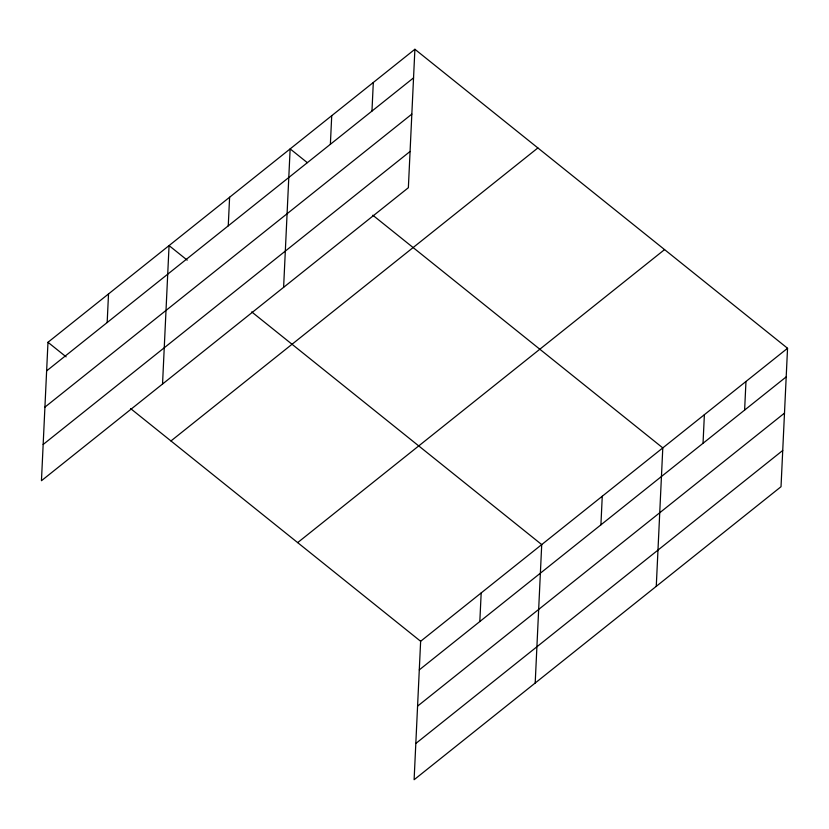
<?xml version="1.0" encoding="UTF-8"?>
<svg xmlns="http://www.w3.org/2000/svg" width="829" height="829" viewBox="0 0 829 829"><rect width="100%" height="100%" fill="white"/><g stroke="black" fill="none" stroke-linecap="round" stroke-linejoin="round"><path stroke-width="1.24" d="M414.894 49.274L47.978 342.284L41.45 480.727L408.365 187.717L414.894 49.274L787.55 348.273L781.022 486.716L414.106 779.726L420.635 641.283L787.55 348.273M107.169 322.533L108.516 293.932M162.536 384.034L169.064 245.591L187.209 260.14M228.255 225.84L229.602 197.24M283.611 287.342L290.14 148.888L307.279 162.639M330.377 144.287L331.724 115.687M371.962 111.076L373.309 82.475M479.825 621.532L481.183 592.932M535.192 683.034L541.72 544.591L251.715 311.911M600.911 524.84L602.258 496.239M656.267 586.341L662.796 447.898L372.801 215.208M703.033 443.287L704.381 414.687M744.618 410.086L745.965 381.485M46.631 370.884L413.547 77.874M44.921 407.132L411.837 114.122M43.16 444.479L410.075 151.469M170.961 440.955L537.866 147.945M297.663 542.612L664.568 249.602M419.287 669.884L786.203 376.874M417.578 706.132L784.493 413.122M415.816 743.478L782.731 450.468M47.978 342.284L66.123 356.843M130.64 408.604L420.635 641.283"/></g></svg>
